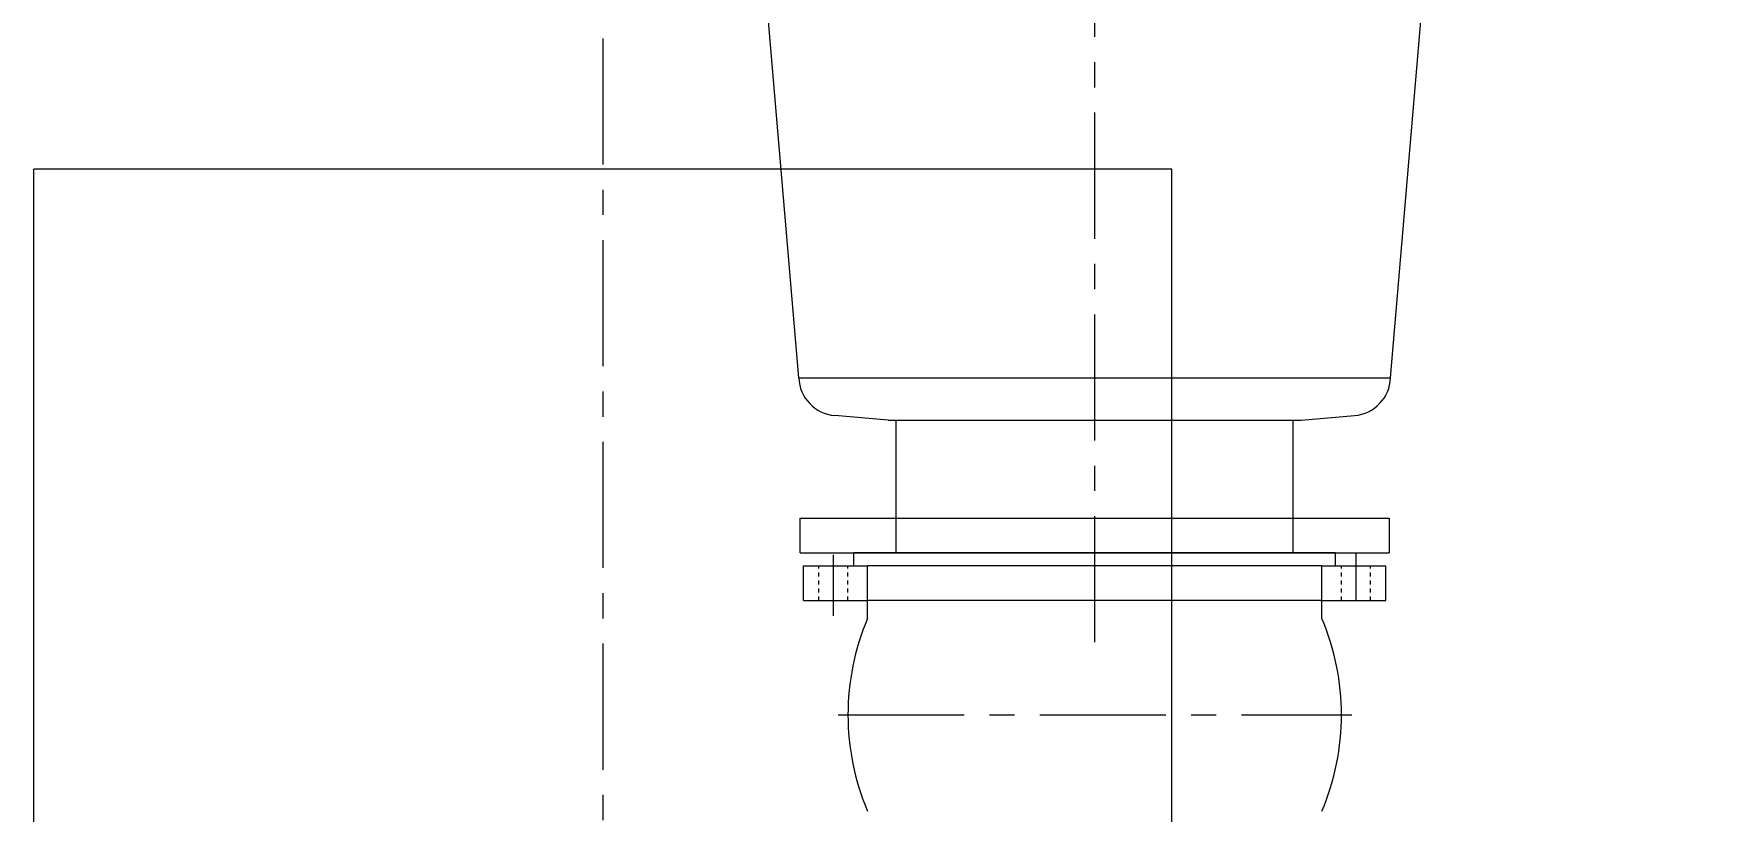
# Model space of a CAD drawing. Header units: inches. Extents: x 0 to 26418, y 0 to 20128.
# Drawn here: x 4766 to 6048, y 15044 to 15631 of the extents above; entities that cross this region are included whole.
import ezdxf

# ---------------------------------------------------------------- set-up
doc = ezdxf.new("R2010")
doc.units = ezdxf.units.IN
doc.header["$MEASUREMENT"] = 0
doc.linetypes.add('CENTER', pattern=[50.8, 31.75, -6.35, 6.35, -6.35])
doc.linetypes.add('EB_DASH', pattern=[6, 3, -3])
doc.layers.get('Defpoints').update_dxf_attribs({"lineweight": 5})
for name, color, linetype, lineweight in [('CAXA0', 7, 'Continuous', 5), ('CAXA1', 5, 'CENTER', 5), ('CAXA2', 6, 'EB_DASH', 5)]:
    doc.layers.add(name, color=color, linetype=linetype, lineweight=lineweight)
doc.styles.add('Roman', font='arial.ttf')
doc.styles.get("Standard").update_dxf_attribs({"font": 'arial.ttf'})
doc.dimstyles.new('ISO-25', dxfattribs={"dimscale": 30, "dimtxt": 1.5, "dimasz": 1.5, "dimexe": 2, "dimexo": 2, "dimtad": 1, "dimtih": 1, "dimtoh": 1, "dimdec": 1, "dimlfac": 0.03937, "dimdsep": 46, "dimtxsty": 'Standard', "dimcen": 2.5, "dimclrd": 7, "dimclre": 7, "dimclrt": 7, "dimadec": 0, "dimazin": 0, "dimtfac": 1, "dimtdec": 1, "dimtmove": 0, "dimatfit": 3, "dimfxl": 1, "dimlwd": 5, "dimlwe": 5, "dimarcsym": 0})

# ---------------------------------------------------------------- blocks, each defined once
blk = doc.blocks.new('*D49')
at = {"color": 7, "linetype": 'Continuous', "lineweight": 5, "transparency": 16777216}
for p, q in [((5964, 16739.2), (6971, 16739.2)), ((6911, 16694.2), (6911, 14870.5)), ((6911, 13464), (6911, 14664.4)), ((6868.6, 13419), (6971, 13419))]:
    blk.add_line(p, q, dxfattribs=at)
at = {"color": 7, "transparency": 16777216}
for points in [[(6903.5, 16694.2), (6918.5, 16694.2), (6911, 16739.2)], [(6903.5, 13464), (6918.5, 13464), (6911, 13419)]]:
    blk.add_solid(points, dxfattribs=at)
at = {"layer": 'Defpoints', "color": 0, "transparency": 16777216}
for p in [(5904, 16739.2), (6911, 16739.2), (6808.6, 13419)]:
    blk.add_point(p, dxfattribs=at)
at = {"color": 7, "lineweight": 5, "transparency": 16777216, "insert": (6911, 14767.5), "char_height": 165, "attachment_point": 5, "style": 'Roman'}
blk.add_mtext('130.7', dxfattribs=at)

msp = doc.modelspace()

# ---------------------------------------------------------------- linework, layer by layer
at = {"color": 7, "lineweight": 5}
for p, q in [((5344.45, 15371.22), (5244.55, 16557.22)), ((5791.84, 15371.22), (5891.95, 16557.22)), ((5626.49, 15529.03), (4766.49, 15529.03)), ((4766.49, 13924.03), (4766.49, 15529.03)), ((5626.49, 13924.03), (5626.49, 15529.03)), ((5344.45, 15371.22), (5791.84, 15371.22)), ((5412.14, 15339.22), (5371.8, 15342.75)), ((5412.14, 15339.22), (5724.14, 15339.22)), ((5418.14, 15239.22), (5418.14, 15339.22)), ((5718.14, 15239.22), (5718.14, 15339.22)), ((5724.14, 15339.22), (5764.49, 15342.75)), ((5345.64, 15239.22), (5345.64, 15265.22)), ((5345.64, 15265.22), (5790.64, 15265.22)), ((5790.64, 15265.22), (5790.64, 15239.22)), ((5345.64, 15239.22), (5790.64, 15239.22)), ((5750.25, 15239.22), (5386.11, 15239.22)), ((5739.93, 15229.22), (5396.43, 15229.22)), ((5739.93, 15203.22), (5396.43, 15203.22))]:
    msp.add_line(p, q, dxfattribs=at)
for centre, start, end in [((5374.41, 15372.63), 182.70431, 265), ((5761.87, 15372.63), 275, 357.29569)]:
    msp.add_arc(centre, 30, start, end, dxfattribs=at)
at = {"layer": 'CAXA0', "color": 7, "lineweight": 5}
for p, q in [((5348.18, 15203.22), (5348.18, 15229.22)), ((5348.18, 15229.22), (5396.43, 15229.22)), ((5386.11, 15229.22), (5386.11, 15239.22)), ((5396.43, 15189.41), (5396.43, 15229.22)), ((5739.93, 15229.22), (5788.18, 15229.22)), ((5739.93, 15189.41), (5739.93, 15229.22)), ((5750.25, 15229.22), (5750.25, 15239.22)), ((5788.18, 15203.22), (5788.18, 15229.22)), ((5348.18, 15203.22), (5396.43, 15203.22)), ((5739.93, 15203.22), (5788.18, 15203.22))]:
    msp.add_line(p, q, dxfattribs=at)
for start, end in [(157.06143, 202.93857), (337.06143, 22.93857)]:
    msp.add_arc((5568.18, 15116.72), 186.5, start, end, dxfattribs=at)
at = {"layer": 'CAXA1', "linetype": 'CENTER', "lineweight": 5, "ltscale": 3}
for p, q in [((5568.14, 15171.58), (5569.01, 16804.19)), ((5196.49, 15627.71), (5196.49, 13884.94)), ((5370.68, 15191.45), (5370.68, 15237.64)), ((5765.68, 15203.22), (5765.68, 15239.22)), ((5374.33, 15116.72), (5762.38, 15116.72))]:
    msp.add_line(p, q, dxfattribs=at)
at = {"layer": 'CAXA2', "color": 7, "linetype": 'EB_DASH', "lineweight": 5}
for p, q in [((5359.68, 15203.22), (5359.68, 15229.22)), ((5381.68, 15203.22), (5381.68, 15229.22)), ((5754.68, 15203.22), (5754.68, 15229.22)), ((5776.68, 15203.22), (5776.68, 15229.22))]:
    msp.add_line(p, q, dxfattribs=at)

# ---------------------------------------------------------------- dimensions: what is measured, and where the dimension line sits
at = {"color": 7, "lineweight": 5}
dim = msp.add_linear_dim(base=(6910.97, 16739.22), p1=(6808.62, 13419.03), p2=(5903.97, 16739.22), angle=90, dimstyle='ISO-25', override={"dimtxt": 5.5, "dimpost": '\\X', "dimtxsty": 'Roman', "dimtmove": 1}, dxfattribs=at)
dim.commit()
dim.dimension.update_dxf_attribs({"geometry": '*D49', "text_midpoint": (6910.97, 14767.49), "dimtype": 160})

doc.saveas('drawing.dxf')
